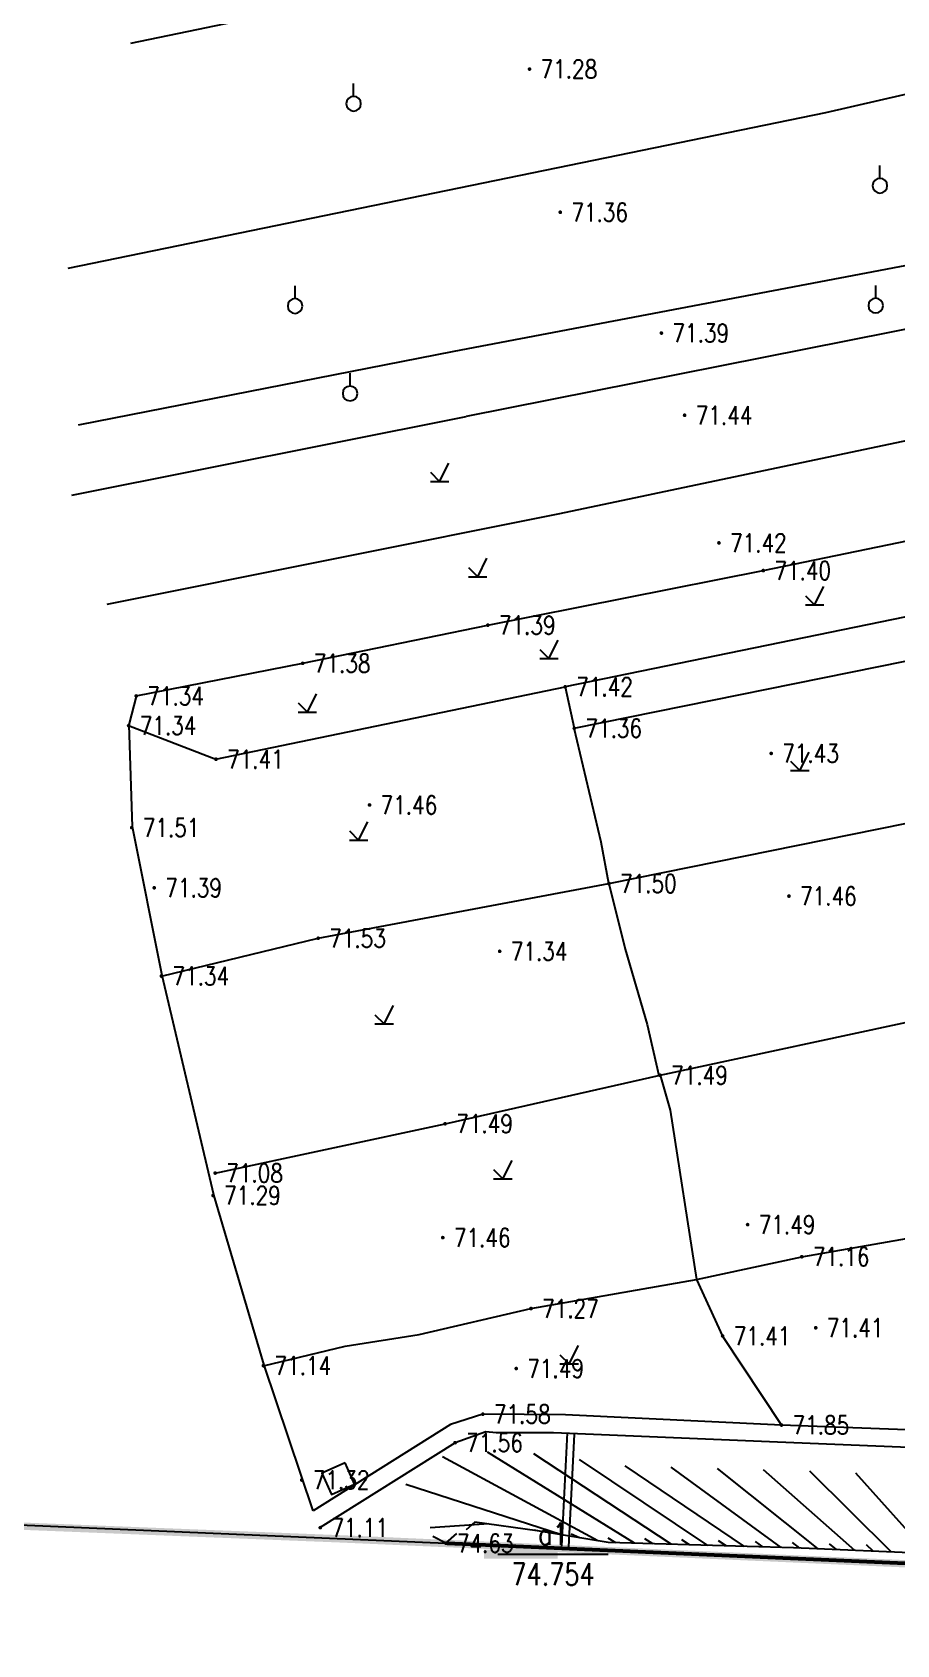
# Model space of a CAD drawing. Extents: x 10519 to 17598, y -625 to 2857.
# Drawn here: x 13932.7 to 13979.7, y 1.3 to 89.1 of the extents above; entities that cross this region are included whole.
import ezdxf
from ezdxf.enums import TextEntityAlignment as Align

# ---------------------------------------------------------------- set-up
doc = ezdxf.new("R2010")
doc.units = 0
doc.header["$MEASUREMENT"] = 0
doc.layers.get('0').update_dxf_attribs({"linetype": 'CONTINUOUS'})
for name, color, linetype in [('00000道路边线', 2, 'CONTINUOUS'), ('0000原地形', 252, 'CONTINUOUS'), ('GCD', 224, 'CONTINUOUS')]:
    doc.layers.add(name, color=color, linetype=linetype)
doc.styles.add('HZ', font='txt8.shx', dxfattribs={"width": 0.8, "bigfont": 'hz.shx'})
doc.styles.get("Standard").update_dxf_attribs({"font": 'txt8.shx', "width": 0.8, "bigfont": 'hz.shx'})
doc.linetypes.add('832', pattern='A,2,[150,AAA.SHX,S=1,R=0,X=0,Y=1],2,[150,AAA.SHX,S=2,R=0,X=0,Y=2],1e-11', length=4)

# ---------------------------------------------------------------- blocks, each defined once
blk = doc.blocks.new('GC200')
at = {"linetype": 'Continuous', "const_width": 0.2, "flags": 128}
blk.add_lwpolyline([(-0.1, 0, 1), (0.1, 0, 1)], format="xyb", close=True, dxfattribs=at)
blk = doc.blocks.new('GC168')
at = {"const_width": 1}
blk.add_lwpolyline([(1, 0), (9, 0)], dxfattribs=at)

msp = doc.modelspace()

# ---------------------------------------------------------------- linework, layer by layer
at = {"layer": '00000道路边线', "const_width": 0.4}
for points in [[(13949.57, 7.079), (13982.275, 5.635, 0.427199), (14008.378, 30.611), (14008.378, 223.919, 0.078123), (13979.581, 407.095), (13942.921, 520.813, 0.456777), (13908.142, 535.6), (13803.036, 484.183), (13650.726, 409.675, -0.033896), (13609.6, 392.183), (12970.082, 169.998, 0.48251), (12960.756, 143.406, -0.48251), (12970.082, 169.998)], [(13567.512, -41.89), (13610.226, -27.725), (13642.7, -18.654, -0.051928), (13810.387, 8.266), (13857.748, 9.689), (13910.084, 8.654), (13949.57, 7.079), (13910.084, 8.654), (13899.396, 8.865)]]:
    msp.add_lwpolyline(points, format="xyb", dxfattribs=at)
at = {"layer": '0000原地形', "linetype": 'Continuous'}
for p, q in [((13938.035, 88.5, 71.272), (13951.683, 91.339, 71.272)), ((13975.832, 84.726, 71.272), (13989.691, 87.921, 71.272)), ((13934.619, 76.261, 71.272), (13975.832, 84.726, 71.272)), ((13955.622, 71.727, 71.287), (13981.686, 76.693, 71.287)), ((13985.055, 73.888, 71.53), (13956.276, 68.18, 71.53)), ((13935.193, 67.732, 71.287), (13955.622, 71.727, 71.287)), ((13934.828, 63.893, 71.186), (13956.276, 68.18, 71.186)), ((13961.372, 62.898, 71.21), (13985.792, 68.054, 71.21)), ((13936.75, 57.972, 71.21), (13961.372, 62.898, 71.21)), ((13972.439, 59.792, 145.27), (13981.48, 61.668, 145.27)), ((13957.454, 56.82, 145.27), (13972.439, 59.792, 145.27)), ((13981.533, 57.553, 145.27), (13961.663, 53.463, 145.27)), ((13947.384, 54.743, 145.27), (13957.454, 56.82, 145.27)), ((13962.158, 51.206, 145.27), (13984.827, 55.817, 145.27)), ((13938.326, 52.965, 145.27), (13947.384, 54.743, 145.27)), ((13942.663, 49.523, 145.291), (13961.663, 53.463, 145.291)), ((13961.663, 53.463, 145.291), (13962.158, 51.206, 145.291)), ((13937.913, 51.353, 145.291), (13942.663, 49.523, 145.291)), ((13963.618, 45.012, 145.27), (13962.158, 51.206, 145.27)), ((13964.043, 42.756, 145.27), (13986.863, 47.384, 145.27)), ((13964.043, 42.756, 145.27), (13963.618, 45.012, 145.27)), ((13948.223, 39.776, 145.27), (13964.043, 42.756, 145.27)), ((13964.043, 42.756, 145.27), (13964.923, 39.18, 145.27)), ((13939.693, 37.718, 145.27), (13948.223, 39.776, 145.27)), ((13964.923, 39.18, 145.27), (13966.12, 35.091, 145.27)), ((13966.823, 32.32, 145.022), (13989.345, 37.171, 145.022)), ((13966.12, 35.091, 145.27), (13966.749, 32.303, 145.27)), ((13955.129, 29.68, 145.022), (13966.823, 32.32, 145.022)), ((13966.823, 32.32, 145.022), (13967.364, 30.417, 145.022)), ((13967.364, 30.417, 145.022), (13968.813, 21.204, 145.022)), ((13942.62, 26.996, 145.022), (13955.129, 29.68, 145.022)), ((13974.531, 22.441, 145.084), (13986.243, 24.491, 145.084)), ((13968.813, 21.204, 145.084), (13974.531, 22.441, 145.084)), ((13959.801, 19.621, 145.084), (13968.813, 21.204, 145.084)), ((13968.813, 21.204, 145.084), (13970.227, 18.125, 145.084)), ((13953.724, 18.202, 145.084), (13959.801, 19.621, 145.084)), ((13945.243, 16.509, 145.084), (13949.696, 17.581, 145.084)), ((13949.696, 17.581, 145.084), (13953.724, 18.202, 145.084)), ((13970.227, 18.125, 145.084), (13973.426, 13.28, 145.084)), ((13955.415, 13.314, 145.898), (13947.951, 8.613, 145.898)), ((13957.184, 13.872, 145.898), (13955.415, 13.314, 145.898)), ((13961.676, 13.832, 145.898), (13957.184, 13.872, 145.898)), ((13973.426, 13.28, 145.898), (13961.676, 13.832, 145.898)), ((13987.678, 12.736, 145.898), (13973.426, 13.28, 145.898)), ((13955.673, 12.32, 145.866), (13948.337, 7.694, 145.866)), ((13957.352, 12.914, 145.866), (13955.673, 12.32, 145.866)), ((13957.912, 12.855, 145.866), (13957.352, 12.914, 145.866)), ((13961.023, 12.855, 145.866), (13957.912, 12.855, 145.866)), ((13973.208, 12.355, 145.866), (13961.023, 12.855, 145.866)), ((13961.764, 12.864, 71.867), (13961.463, 6.686, 71.867)), ((13962.158, 12.771, 71.876), (13961.837, 6.65, 71.876)), ((13986.033, 11.818, 145.866), (13973.208, 12.355, 145.866)), ((13963.431, 6.977), (13954.994, 11.542)), ((13965.423, 6.844), (13957.437, 11.806)), ((13967.422, 6.787), (13959.947, 11.704)), ((13969.421, 6.731), (13962.435, 11.396)), ((13971.42, 6.674), (13964.92, 11.058)), ((13973.419, 6.618), (13967.431, 10.987)), ((13975.418, 6.541), (13969.941, 10.916)), ((13977.416, 6.453), (13972.452, 10.845)), ((13979.414, 6.366), (13974.962, 10.763)), ((13981.412, 6.278), (13977.471, 10.653)), ((13961.457, 7.303), (13952.995, 10.047)), ((13923.295, 8.219), (13955.172, 6.844)), ((13956.749, 8.001, 74.765), (13956.275, 7.577, 74.765)), ((13960.138, 7.52, 74.765), (13956.749, 8.001, 74.765)), ((13957.502, 7.894), (13954.317, 7.69)), ((13955.172, 6.844, 73.987), (13954.461, 7.211, 73.987)), ((13955.172, 6.844), (13955.762, 7.385)), ((13956.275, 7.577), (13956.275, 7.577)), ((13960.471, 7.465), (13959.979, 7.555)), ((13963.997, 6.884, 74.765), (13960.138, 7.52, 74.765)), ((13962.444, 7.14), (13961.986, 7.34)), ((13964.423, 6.872), (13963.995, 7.131)), ((13966.422, 6.815), (13966.001, 7.085)), ((13968.421, 6.759), (13968.006, 7.037)), ((13957.998, 6.255), (13963.998, 6.255)), ((13974.083, 6.599, 74.765), (13963.997, 6.884, 74.765)), ((13970.421, 6.702), (13970.004, 6.98)), ((13972.42, 6.646), (13972.01, 6.933)), ((13974.419, 6.584), (13974.021, 6.887)), ((13987.622, 6.006, 74.765), (13974.083, 6.599, 74.765)), ((13976.417, 6.497), (13976.034, 6.818)), ((13978.415, 6.409), (13978.05, 6.751))]:
    msp.add_line(p, q, dxfattribs=at)
at = {"layer": '0000原地形'}
for p, q in [((13950.149, 85.604), (13950.149, 86.304)), ((13978.782, 81.138), (13978.782, 81.838)), ((13946.968, 74.593), (13946.968, 75.293)), ((13978.555, 74.615), (13978.555, 75.315)), ((13949.957, 69.829), (13949.957, 70.529)), ((13954.332, 65.142), (13954.832, 64.642)), ((13954.832, 64.642), (13955.332, 65.642)), ((13954.332, 64.642), (13955.332, 64.642)), ((13956.404, 59.958, 73.987), (13956.904, 59.458, 73.987)), ((13956.904, 59.458, 73.987), (13957.404, 60.458, 73.987)), ((13956.404, 59.458, 73.987), (13957.404, 59.458, 73.987)), ((13975.231, 57.92, 73.987), (13975.731, 58.92, 73.987)), ((13974.731, 58.42, 73.987), (13975.231, 57.92, 73.987)), ((13974.731, 57.92, 73.987), (13975.731, 57.92, 73.987)), ((13960.277, 55.502, 73.987), (13960.777, 55.002, 73.987)), ((13960.777, 55.002, 73.987), (13961.277, 56.002, 73.987)), ((13960.277, 55.002, 73.987), (13961.277, 55.002, 73.987)), ((13947.637, 52.084, 73.987), (13948.137, 53.084, 73.987)), ((13947.137, 52.584, 73.987), (13947.637, 52.084, 73.987)), ((13947.137, 52.084, 73.987), (13948.137, 52.084, 73.987)), ((13973.927, 49.415, 73.987), (13974.427, 48.915, 73.987)), ((13974.427, 48.915, 73.987), (13974.927, 49.915, 73.987)), ((13973.927, 48.915, 73.987), (13974.927, 48.915, 73.987)), ((13950.422, 45.118, 73.987), (13950.922, 46.118, 73.987)), ((13949.922, 45.618, 73.987), (13950.422, 45.118, 73.987)), ((13949.922, 45.118, 73.987), (13950.922, 45.118, 73.987)), ((13951.813, 35.114, 73.987), (13952.313, 36.114, 73.987)), ((13951.313, 35.614, 73.987), (13951.813, 35.114, 73.987)), ((13951.313, 35.114, 73.987), (13952.313, 35.114, 73.987)), ((13958.27, 26.686, 73.987), (13958.77, 27.686, 73.987)), ((13957.77, 27.186, 73.987), (13958.27, 26.686, 73.987)), ((13957.77, 26.686, 73.987), (13958.77, 26.686, 73.987)), ((13961.877, 16.606, 73.987), (13962.377, 17.606, 73.987)), ((13961.377, 17.106, 73.987), (13961.877, 16.606, 73.987)), ((13961.377, 16.606, 73.987), (13962.377, 16.606, 73.987))]:
    msp.add_line(p, q, dxfattribs=at)
at = {"layer": '0000原地形', "linetype": '832'}
for p, q in [((13937.95, 51.39, 145.27), (13938.363, 53.002, 145.27)), ((13938.115, 45.834, 145.27), (13937.95, 51.39, 145.27)), ((13939.73, 37.755, 145.27), (13938.115, 45.834, 145.27)), ((13942.542, 25.813, 145.27), (13939.73, 37.755, 145.27)), ((13945.28, 16.546, 145.27), (13942.542, 25.813, 145.27)), ((13947.943, 8.608, 145.27), (13945.28, 16.546, 145.27))]:
    msp.add_line(p, q, dxfattribs=at)
at = {"layer": '0000原地形', "linetype": 'Continuous', "elevation": 73.987, "flags": 128}
msp.add_lwpolyline([(13949.683, 11.219), (13948.428, 10.667), (13948.946, 9.502), (13950.201, 10.054)], close=True, dxfattribs=at)
at = {"layer": '0000原地形', "linetype": 'Continuous', "const_width": 0.2, "elevation": 73.987, "flags": 128}
msp.add_lwpolyline([(14000.296, 4.923), (14000.128, 4.946), (13997.946, 4.974), (13955.172, 6.844)], dxfattribs=at)
at = {"layer": '0000原地形'}
for centre in [(13950.149, 85.204), (13978.782, 80.738), (13978.555, 74.215), (13946.968, 74.193), (13949.957, 69.429)]:
    msp.add_ellipse(centre, major_axis=(-0.283, 0.283), ratio=1, start_param=3.926991, end_param=10.210176, dxfattribs=at)

# ---------------------------------------------------------------- block references
at = {"layer": '0000原地形', "linetype": 'Continuous', "xscale": 0.5, "yscale": 0.5}
msp.add_blockref('GC168', (13956.748, 6.255, 74.754), dxfattribs=at)
at = {"layer": 'GCD', "linetype": 'Continuous'}
ref = msp.add_blockref('GC200', (13959.722, 87.089, 71.279), dxfattribs=dict(at, xscale=0.5, yscale=0.5, zscale=0.5))
ref.add_attrib('height', '71.28', dxfattribs={"linetype": 'Continuous', "height": 1, "style": 'HZ', "width": 0.8}).set_placement((13960.322, 87.089, 71.279), align=Align.MIDDLE_LEFT)
ref = msp.add_blockref('GC200', (13961.393, 79.297, 71.356), dxfattribs=dict(at, xscale=0.5, yscale=0.5, zscale=0.5))
ref.add_attrib('height', '71.36', dxfattribs={"linetype": 'Continuous', "height": 1, "style": 'HZ', "width": 0.8}).set_placement((13961.993, 79.297, 71.356), align=Align.MIDDLE_LEFT)
ref = msp.add_blockref('GC200', (13966.895, 72.719, 71.388), dxfattribs=dict(at, xscale=0.5, yscale=0.5, zscale=0.5))
ref.add_attrib('height', '71.39', dxfattribs={"linetype": 'Continuous', "height": 1, "style": 'HZ', "width": 0.8}).set_placement((13967.495, 72.719, 71.388), align=Align.MIDDLE_LEFT)
ref = msp.add_blockref('GC200', (13968.159, 68.247, 71.439), dxfattribs=dict(at, xscale=0.5, yscale=0.5, zscale=0.5))
ref.add_attrib('height', '71.44', dxfattribs={"linetype": 'Continuous', "height": 1, "style": 'HZ', "width": 0.8}).set_placement((13968.759, 68.247, 71.439), align=Align.MIDDLE_LEFT)
ref = msp.add_blockref('GC200', (13970.027, 61.297, 71.423), dxfattribs=dict(at, xscale=0.5, yscale=0.5, zscale=0.5))
ref.add_attrib('height', '71.42', dxfattribs={"linetype": 'Continuous', "height": 1, "style": 'HZ', "width": 0.8}).set_placement((13970.627, 61.297, 71.423), align=Align.MIDDLE_LEFT)
ref = msp.add_blockref('GC200', (13972.439, 59.792, 145.39), dxfattribs=dict(at, xscale=0.5, yscale=0.5, zscale=0.5))
ref.add_attrib('height', '71.40', dxfattribs={"linetype": 'Continuous', "height": 1, "style": 'HZ', "width": 0.8}).set_placement((13973.039, 59.792, 145.39), align=Align.MIDDLE_LEFT)
ref = msp.add_blockref('GC200', (13957.454, 56.82, 145.379), dxfattribs=dict(at, xscale=0.5, yscale=0.5, zscale=0.5))
ref.add_attrib('height', '71.39', dxfattribs={"linetype": 'Continuous', "height": 1, "style": 'HZ', "width": 0.8}).set_placement((13958.054, 56.82, 145.379), align=Align.MIDDLE_LEFT)
ref = msp.add_blockref('GC200', (13947.384, 54.743, 145.362), dxfattribs=dict(at, xscale=0.5, yscale=0.5, zscale=0.5))
ref.add_attrib('height', '71.38', dxfattribs={"linetype": 'Continuous', "height": 1, "style": 'HZ', "width": 0.8}).set_placement((13947.984, 54.743, 145.362), align=Align.MIDDLE_LEFT)
ref = msp.add_blockref('GC200', (13961.663, 53.463, 145.402), dxfattribs=dict(at, xscale=0.5, yscale=0.5, zscale=0.5))
ref.add_attrib('height', '71.42', dxfattribs={"linetype": 'Continuous', "height": 1, "style": 'HZ', "width": 0.8}).set_placement((13962.263, 53.463, 145.402), align=Align.MIDDLE_LEFT)
ref = msp.add_blockref('GC200', (13938.326, 52.965, 145.328), dxfattribs=dict(at, xscale=0.5, yscale=0.5, zscale=0.5))
ref.add_attrib('height', '71.34', dxfattribs={"linetype": 'Continuous', "height": 1, "style": 'HZ', "width": 0.8}).set_placement((13938.926, 52.965, 145.328), align=Align.MIDDLE_LEFT)
ref = msp.add_blockref('GC200', (13937.913, 51.353, 145.331), dxfattribs=dict(at, xscale=0.5, yscale=0.5, zscale=0.5))
ref.add_attrib('height', '71.34', dxfattribs={"linetype": 'Continuous', "height": 1, "style": 'HZ', "width": 0.8}).set_placement((13938.513, 51.353, 145.331), align=Align.MIDDLE_LEFT)
ref = msp.add_blockref('GC200', (13962.158, 51.206, 145.349), dxfattribs=dict(at, xscale=0.5, yscale=0.5, zscale=0.5))
ref.add_attrib('height', '71.36', dxfattribs={"linetype": 'Continuous', "height": 1, "style": 'HZ', "width": 0.8}).set_placement((13962.758, 51.206, 145.349), align=Align.MIDDLE_LEFT)
ref = msp.add_blockref('GC200', (13972.868, 49.838, 145.418), dxfattribs=dict(at, xscale=0.5, yscale=0.5, zscale=0.5))
ref.add_attrib('height', '71.43', dxfattribs={"linetype": 'Continuous', "height": 1, "style": 'HZ', "width": 0.8}).set_placement((13973.468, 49.838, 145.418), align=Align.MIDDLE_LEFT)
ref = msp.add_blockref('GC200', (13942.663, 49.523, 145.399), dxfattribs=dict(at, xscale=0.5, yscale=0.5, zscale=0.5))
ref.add_attrib('height', '71.41', dxfattribs={"linetype": 'Continuous', "height": 1, "style": 'HZ', "width": 0.8}).set_placement((13943.263, 49.523, 145.399), align=Align.MIDDLE_LEFT)
ref = msp.add_blockref('GC200', (13951.018, 47.032), dxfattribs=dict(at, xscale=0.5, yscale=0.5, zscale=0.5))
ref.add_attrib('height', '71.46', dxfattribs={"linetype": 'Continuous', "height": 1, "style": 'HZ', "width": 0.8}).set_placement((13951.618, 47.032), align=Align.MIDDLE_LEFT)
ref = msp.add_blockref('GC200', (13938.078, 45.797, 145.495), dxfattribs=dict(at, xscale=0.5, yscale=0.5, zscale=0.5))
ref.add_attrib('height', '71.51', dxfattribs={"linetype": 'Continuous', "height": 1, "style": 'HZ', "width": 0.8}).set_placement((13938.678, 45.797, 145.495), align=Align.MIDDLE_LEFT)
ref = msp.add_blockref('GC200', (13939.306, 42.523, 145.373), dxfattribs=dict(at, xscale=0.5, yscale=0.5, zscale=0.5))
ref.add_attrib('height', '71.39', dxfattribs={"linetype": 'Continuous', "height": 1, "style": 'HZ', "width": 0.8}).set_placement((13939.906, 42.523, 145.373), align=Align.MIDDLE_LEFT)
ref = msp.add_blockref('GC200', (13964.043, 42.756, 145.484), dxfattribs=dict(at, xscale=0.5, yscale=0.5, zscale=0.5))
ref.add_attrib('height', '71.50', dxfattribs={"linetype": 'Continuous', "height": 1, "style": 'HZ', "width": 0.8}).set_placement((13964.643, 42.756, 145.484), align=Align.MIDDLE_LEFT)
ref = msp.add_blockref('GC200', (13973.835, 42.071, 145.442), dxfattribs=dict(at, xscale=0.5, yscale=0.5, zscale=0.5))
ref.add_attrib('height', '71.46', dxfattribs={"linetype": 'Continuous', "height": 1, "style": 'HZ', "width": 0.8}).set_placement((13974.435, 42.071, 145.442), align=Align.MIDDLE_LEFT)
ref = msp.add_blockref('GC200', (13948.223, 39.776, 145.517), dxfattribs=dict(at, xscale=0.5, yscale=0.5, zscale=0.5))
ref.add_attrib('height', '71.53', dxfattribs={"linetype": 'Continuous', "height": 1, "style": 'HZ', "width": 0.8}).set_placement((13948.823, 39.776, 145.517), align=Align.MIDDLE_LEFT)
ref = msp.add_blockref('GC200', (13958.098, 39.066, 145.327), dxfattribs=dict(at, xscale=0.5, yscale=0.5, zscale=0.5))
ref.add_attrib('height', '71.34', dxfattribs={"linetype": 'Continuous', "height": 1, "style": 'HZ', "width": 0.8}).set_placement((13958.698, 39.066, 145.327), align=Align.MIDDLE_LEFT)
ref = msp.add_blockref('GC200', (13939.693, 37.718, 145.33), dxfattribs=dict(at, xscale=0.5, yscale=0.5, zscale=0.5))
ref.add_attrib('height', '71.34', dxfattribs={"linetype": 'Continuous', "height": 1, "style": 'HZ', "width": 0.8}).set_placement((13940.293, 37.718, 145.33), align=Align.MIDDLE_LEFT)
ref = msp.add_blockref('GC200', (13966.823, 32.32, 145.477), dxfattribs=dict(at, xscale=0.5, yscale=0.5, zscale=0.5))
ref.add_attrib('height', '71.49', dxfattribs={"linetype": 'Continuous', "height": 1, "style": 'HZ', "width": 0.8}).set_placement((13967.423, 32.32, 145.477), align=Align.MIDDLE_LEFT)
ref = msp.add_blockref('GC200', (13955.129, 29.68, 145.481), dxfattribs=dict(at, xscale=0.5, yscale=0.5, zscale=0.5))
ref.add_attrib('height', '71.49', dxfattribs={"linetype": 'Continuous', "height": 1, "style": 'HZ', "width": 0.8}).set_placement((13955.729, 29.68, 145.481), align=Align.MIDDLE_LEFT)
ref = msp.add_blockref('GC200', (13942.62, 26.996, 145.062), dxfattribs=dict(at, xscale=0.5, yscale=0.5, zscale=0.5))
ref.add_attrib('height', '71.08', dxfattribs={"linetype": 'Continuous', "height": 1, "style": 'HZ', "width": 0.8}).set_placement((13943.22, 26.996, 145.062), align=Align.MIDDLE_LEFT)
ref = msp.add_blockref('GC200', (13942.505, 25.776, 145.274), dxfattribs=dict(at, xscale=0.5, yscale=0.5, zscale=0.5))
ref.add_attrib('height', '71.29', dxfattribs={"linetype": 'Continuous', "height": 1, "style": 'HZ', "width": 0.8}).set_placement((13943.105, 25.776, 145.274), align=Align.MIDDLE_LEFT)
ref = msp.add_blockref('GC200', (13971.587, 24.189, 145.48), dxfattribs=dict(at, xscale=0.5, yscale=0.5, zscale=0.5))
ref.add_attrib('height', '71.49', dxfattribs={"linetype": 'Continuous', "height": 1, "style": 'HZ', "width": 0.8}).set_placement((13972.187, 24.189, 145.48), align=Align.MIDDLE_LEFT)
ref = msp.add_blockref('GC200', (13955.003, 23.481), dxfattribs=dict(at, xscale=0.5, yscale=0.5, zscale=0.5))
ref.add_attrib('height', '71.46', dxfattribs={"linetype": 'Continuous', "height": 1, "style": 'HZ', "width": 0.8}).set_placement((13955.603, 23.481), align=Align.MIDDLE_LEFT)
ref = msp.add_blockref('GC200', (13974.531, 22.441, 145.147), dxfattribs=dict(at, xscale=0.5, yscale=0.5, zscale=0.5))
ref.add_attrib('height', '71.16', dxfattribs={"linetype": 'Continuous', "height": 1, "style": 'HZ', "width": 0.8}).set_placement((13975.131, 22.441, 145.147), align=Align.MIDDLE_LEFT)
ref = msp.add_blockref('GC200', (13959.801, 19.621, 145.261), dxfattribs=dict(at, xscale=0.5, yscale=0.5, zscale=0.5))
ref.add_attrib('height', '71.27', dxfattribs={"linetype": 'Continuous', "height": 1, "style": 'HZ', "width": 0.8}).set_placement((13960.401, 19.621, 145.261), align=Align.MIDDLE_LEFT)
ref = msp.add_blockref('GC200', (13970.227, 18.125, 145.4), dxfattribs=dict(at, xscale=0.5, yscale=0.5, zscale=0.5))
ref.add_attrib('height', '71.41', dxfattribs={"linetype": 'Continuous', "height": 1, "style": 'HZ', "width": 0.8}).set_placement((13970.827, 18.125, 145.4), align=Align.MIDDLE_LEFT)
ref = msp.add_blockref('GC200', (13975.29, 18.572, 145.395), dxfattribs=dict(at, xscale=0.5, yscale=0.5, zscale=0.5))
ref.add_attrib('height', '71.41', dxfattribs={"linetype": 'Continuous', "height": 1, "style": 'HZ', "width": 0.8}).set_placement((13975.89, 18.572, 145.395), align=Align.MIDDLE_LEFT)
ref = msp.add_blockref('GC200', (13945.243, 16.509, 145.124), dxfattribs=dict(at, xscale=0.5, yscale=0.5, zscale=0.5))
ref.add_attrib('height', '71.14', dxfattribs={"linetype": 'Continuous', "height": 1, "style": 'HZ', "width": 0.8}).set_placement((13945.843, 16.509, 145.124), align=Align.MIDDLE_LEFT)
ref = msp.add_blockref('GC200', (13958.998, 16.355), dxfattribs=dict(at, xscale=0.5, yscale=0.5, zscale=0.5))
ref.add_attrib('height', '71.49', dxfattribs={"linetype": 'Continuous', "height": 1, "style": 'HZ', "width": 0.8}).set_placement((13959.598, 16.355), align=Align.MIDDLE_LEFT)
ref = msp.add_blockref('GC200', (13957.184, 13.872, 145.563), dxfattribs=dict(at, xscale=0.5, yscale=0.5, zscale=0.5))
ref.add_attrib('height', '71.58', dxfattribs={"linetype": 'Continuous', "height": 1, "style": 'HZ', "width": 0.8}).set_placement((13957.784, 13.872, 145.563), align=Align.MIDDLE_LEFT)
ref = msp.add_blockref('GC200', (13973.426, 13.28, 145.834), dxfattribs=dict(at, xscale=0.5, yscale=0.5, zscale=0.5))
ref.add_attrib('height', '71.85', dxfattribs={"linetype": 'Continuous', "height": 1, "style": 'HZ', "width": 0.8}).set_placement((13974.026, 13.28, 145.834), align=Align.MIDDLE_LEFT)
ref = msp.add_blockref('GC200', (13955.673, 12.32, 145.544), dxfattribs=dict(at, xscale=0.5, yscale=0.5, zscale=0.5))
ref.add_attrib('height', '71.56', dxfattribs={"linetype": 'Continuous', "height": 1, "style": 'HZ', "width": 0.8}).set_placement((13956.273, 12.32, 145.544), align=Align.MIDDLE_LEFT)
ref = msp.add_blockref('GC200', (13947.331, 10.285, 145.31), dxfattribs=dict(at, xscale=0.5, yscale=0.5, zscale=0.5))
ref.add_attrib('height', '71.32', dxfattribs={"linetype": 'Continuous', "height": 1, "style": 'HZ', "width": 0.8}).set_placement((13947.931, 10.285, 145.31), align=Align.MIDDLE_LEFT)
ref = msp.add_blockref('GC200', (13948.337, 7.694, 145.097), dxfattribs=dict(at, xscale=0.5, yscale=0.5, zscale=0.5))
ref.add_attrib('height', '71.11', dxfattribs={"linetype": 'Continuous', "height": 1, "style": 'HZ', "width": 0.8}).set_placement((13948.937, 7.694, 145.097), align=Align.MIDDLE_LEFT)
ref = msp.add_blockref('GC200', (13955.172, 6.844, 148.617), dxfattribs=dict(at, xscale=0.5, yscale=0.5, zscale=0.5))
ref.add_attrib('height', '74.63', dxfattribs={"linetype": 'Continuous', "height": 1, "style": 'HZ', "width": 0.8}).set_placement((13955.772, 6.844, 148.617), align=Align.MIDDLE_LEFT)

# ---------------------------------------------------------------- texts
at = {"layer": '0000原地形', "linetype": 'Continuous', "width": 0.8}
for s, p in [('a1', (13960.998, 7.355)), ('74.754', (13960.998, 5.155))]:
    msp.add_text(s, height=1.2, dxfattribs=at).set_placement(p, align=Align.MIDDLE)

doc.saveas('drawing.dxf')
